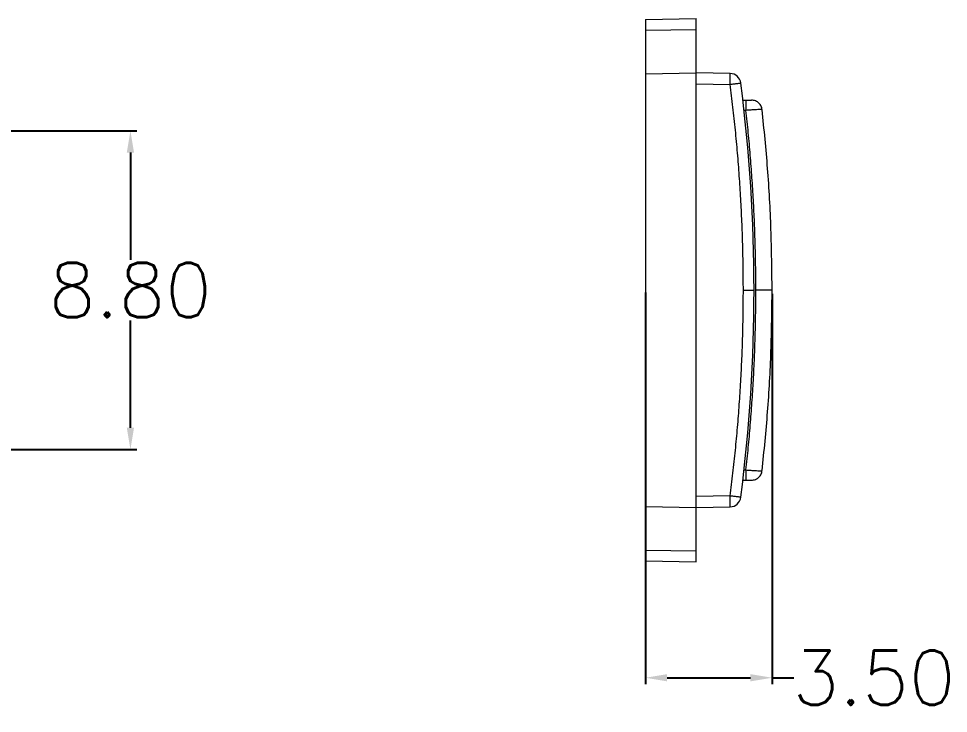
# Model space of a CAD drawing. Header units: inches. Extents: x 1474 to 3696, y 573 to 1061.
# Drawn here: x 3595.05 to 3620.74, y 653.34 to 672.53 of the extents above; entities that cross this region are included whole.
import ezdxf

# ---------------------------------------------------------------- set-up
doc = ezdxf.new("R2010")
doc.units = ezdxf.units.IN
doc.styles.get("Standard").update_dxf_attribs({"font": 'txt', "bigfont": 'gbcbig.shx'})
doc.dimstyles.new('2', dxfattribs={"dimtxt": 1.5, "dimasz": 0.6, "dimexe": 0.18, "dimexo": 0.0625, "dimgap": 0.09, "dimtad": 0, "dimtih": 1, "dimtoh": 1, "dimzin": 0, "dimdsep": 46, "dimtxsty": 'Standard', "dimcen": 0, "dimadec": 0, "dimazin": 2, "dimtfac": 1, "dimtofl": 0, "dimtmove": 0, "dimatfit": 3, "dimfxl": 0, "dimtolj": 1, "dimtzin": 0, "dimarcsym": 0})

# ---------------------------------------------------------------- blocks, each defined once
blk = doc.blocks.new('*D176')
at = {"color": 0, "lineweight": -2, "transparency": 16777216}
for p, q in [((3586.802, 669.426), (3598.32, 669.426)), ((3598.14, 668.826), (3598.14, 665.866)), ((3598.14, 661.226), (3598.14, 664.186)), ((3586.802, 660.626), (3598.32, 660.626))]:
    blk.add_line(p, q, dxfattribs=at)
at = {"color": 0, "transparency": 16777216}
for points in [[(3598.04, 668.826), (3598.24, 668.826), (3598.14, 669.426)], [(3598.04, 661.226), (3598.24, 661.226), (3598.14, 660.626)]]:
    blk.add_solid(points, dxfattribs=at)
at = {"layer": 'Defpoints', "color": 0, "transparency": 16777216}
for p in [(3586.739, 669.426), (3586.739, 660.626), (3598.14, 660.626)]:
    blk.add_point(p, dxfattribs=at)
at = {"color": 0, "transparency": 16777216, "insert": (3598.14, 665.026), "char_height": 1.5, "attachment_point": 5}
blk.add_mtext('\\A1;8.80', dxfattribs=at)
blk = doc.blocks.new('*D183')
at = {"color": 0, "lineweight": -2, "transparency": 16777216}
for p, q in [((3612.372, 664.963), (3612.372, 654.141)), ((3615.872, 664.924), (3615.872, 654.141)), ((3612.972, 654.321), (3615.272, 654.321)), ((3615.872, 654.321), (3616.472, 654.321))]:
    blk.add_line(p, q, dxfattribs=at)
at = {"color": 0, "transparency": 16777216}
for points in [[(3612.972, 654.421), (3612.972, 654.221), (3612.372, 654.321)], [(3615.272, 654.421), (3615.272, 654.221), (3615.872, 654.321)]]:
    blk.add_solid(points, dxfattribs=at)
at = {"layer": 'Defpoints', "color": 0, "transparency": 16777216}
for p in [(3612.372, 665.026), (3615.872, 664.987), (3615.872, 654.321)]:
    blk.add_point(p, dxfattribs=at)
at = {"color": 0, "transparency": 16777216, "insert": (3618.687, 654.321), "char_height": 1.5, "attachment_point": 5}
blk.add_mtext('\\A1;3.50', dxfattribs=at)

msp = doc.modelspace()

# ---------------------------------------------------------------- linework, layer by layer
at = {"color": 7, "linetype": 'Continuous', "lineweight": 15}
for p, q in [((3612.372, 672.501), (3613.772, 672.526)), ((3612.372, 672.501), (3612.372, 672.203)), ((3613.772, 672.228), (3613.772, 672.526)), ((3612.372, 672.203), (3613.772, 672.228)), ((3612.372, 672.203), (3612.372, 671.001)), ((3613.772, 671.026), (3613.772, 672.228)), ((3612.372, 671.001), (3613.772, 671.026)), ((3612.372, 671.001), (3612.372, 659.05)), ((3613.772, 659.026), (3613.772, 671.026)), ((3614.715, 671.009), (3613.772, 671.026)), ((3613.772, 670.726), (3614.715, 670.709)), ((3615.065, 670.276), (3615.15, 670.276)), ((3615.15, 669.992), (3615.097, 669.992)), ((3615.097, 660.059), (3615.15, 660.059)), ((3615.065, 659.775), (3615.15, 659.775)), ((3614.715, 659.342), (3613.772, 659.325)), ((3612.372, 659.05), (3613.772, 659.026)), ((3612.372, 659.05), (3612.372, 657.848)), ((3613.772, 659.026), (3614.715, 659.042)), ((3613.772, 657.823), (3613.772, 659.026)), ((3612.372, 657.848), (3613.772, 657.823)), ((3612.372, 657.848), (3612.372, 657.55)), ((3613.772, 657.526), (3613.772, 657.823)), ((3612.372, 657.55), (3613.772, 657.526))]:
    msp.add_line(p, q, dxfattribs=at)
for centre, radius, start, end in [((3613.971, 670.947), 0.746, 358.0351, 4.7905), ((3614.71, 670.709), 0.3, 7.3049, 89), ((3601.838, 670.947), 12.879, 358.9426, 359.8861), ((3601.838, 659.104), 12.879, 0.1139, 1.0574), ((3614.71, 659.342), 0.3, 271, 352.6951), ((3613.971, 659.104), 0.746, 355.2095, 1.9649)]:
    msp.add_arc(centre, radius, start, end, dxfattribs=at)
for points, knots in [([(3614.715, 670.709), (3614.734, 670.712), (3614.771, 670.717), (3614.824, 670.724), (3614.876, 670.73), (3614.929, 670.737), (3614.98, 670.743), (3615.005, 670.747), (3615.007, 670.747), (3615.007, 670.747)], [0, 0, 0, 0, 0.122284, 0.241377, 0.365382, 0.50059, 0.686932, 0.918584, 1, 1, 1, 1]), ([(3615.078, 665.026), (3615.077, 665.236), (3615.075, 665.657), (3615.061, 666.289), (3615.039, 666.921), (3615.008, 667.552), (3614.968, 668.184), (3614.918, 668.815), (3614.86, 669.447), (3614.793, 670.078), (3614.741, 670.499), (3614.715, 670.709)], [0, 0, 0, 0, 0.110851, 0.221715, 0.332614, 0.44357, 0.554606, 0.665745, 0.777008, 0.888419, 1, 1, 1, 1]), ([(3615.15, 670.276), (3615.15, 670.276), (3615.15, 670.246), (3615.15, 670.141), (3615.15, 670.068), (3615.15, 669.992)], [0, 0, 0, 0, 0.5, 0.5, 1, 1, 1, 1]), ([(3615.15, 670.276), (3615.164, 670.276), (3615.19, 670.276), (3615.227, 670.276), (3615.258, 670.276), (3615.281, 670.276), (3615.297, 670.276), (3615.299, 670.276), (3615.3, 670.276)], [0, 0, 0, 0, 0.174724, 0.336841, 0.498011, 0.670082, 0.831484, 1, 1, 1, 1]), ([(3615.15, 670.276), (3615.164, 670.276), (3615.19, 670.276), (3615.227, 670.276), (3615.258, 670.276), (3615.281, 670.276), (3615.297, 670.276), (3615.299, 670.276), (3615.3, 670.276)], [0, 0, 0, 0, 0.174724, 0.336841, 0.498011, 0.670082, 0.831484, 1, 1, 1, 1]), ([(3615.15, 670.276), (3615.164, 670.276), (3615.19, 670.276), (3615.227, 670.276), (3615.258, 670.276), (3615.281, 670.276), (3615.297, 670.276), (3615.299, 670.276), (3615.3, 670.276)], [0, 0, 0, 0, 0.174724, 0.336841, 0.498011, 0.670082, 0.831484, 1, 1, 1, 1]), ([(3615.15, 670.276), (3615.164, 670.276), (3615.19, 670.276), (3615.227, 670.276), (3615.258, 670.276), (3615.281, 670.276), (3615.297, 670.276), (3615.299, 670.276), (3615.3, 670.276)], [0, 0, 0, 0, 0.1747238, 0.3368414, 0.4980107, 0.6700824, 0.8314835, 1, 1, 1, 1]), ([(3615.593, 670.008), (3615.592, 670.029), (3615.589, 670.072), (3615.559, 670.13), (3615.521, 670.182), (3615.472, 670.224), (3615.4, 670.264), (3615.34, 670.271), (3615.3, 670.276)], [0, 0, 0, 0, 0.147551, 0.292039, 0.439958, 0.587958, 0.732681, 1, 1, 1, 1]), ([(3615.422, 665.026), (3615.421, 665.233), (3615.42, 665.648), (3615.407, 666.27), (3615.386, 666.892), (3615.356, 667.513), (3615.318, 668.134), (3615.271, 668.754), (3615.216, 669.373), (3615.172, 669.786), (3615.15, 669.992)], [0, 0, 0, 0, 0.125002, 0.249956, 0.374887, 0.499817, 0.624771, 0.74977, 0.874839, 1, 1, 1, 1]), ([(3615.872, 665.026), (3615.866, 665.587), (3615.854, 666.709), (3615.761, 668.372), (3615.652, 669.469), (3615.598, 670.008)], [0, 0, 0, 0, 0.337034, 0.674063, 1, 1, 1, 1]), ([(3614.715, 659.342), (3614.741, 659.552), (3614.793, 659.973), (3614.86, 660.604), (3614.918, 661.236), (3614.968, 661.867), (3615.008, 662.499), (3615.039, 663.13), (3615.061, 663.762), (3615.075, 664.394), (3615.077, 664.815), (3615.078, 665.026)], [0, 0, 0, 0, 0.1115806, 0.2229916, 0.3342553, 0.445394, 0.5564302, 0.6673863, 0.7782849, 0.8891486, 1, 1, 1, 1]), ([(3615.078, 665.026), (3615.148, 665.026), (3615.229, 665.026), (3615.344, 665.026), (3615.372, 665.026), (3615.372, 665.026)], [0, 0, 0, 0, 0.5, 0.5, 1, 1, 1, 1]), ([(3615.15, 660.059), (3615.172, 660.265), (3615.216, 660.678), (3615.271, 661.298), (3615.318, 661.918), (3615.356, 662.539), (3615.386, 663.16), (3615.407, 663.781), (3615.42, 664.403), (3615.421, 664.818), (3615.422, 665.026)], [0, 0, 0, 0, 0.12519, 0.250279, 0.37529, 0.500247, 0.625173, 0.750092, 0.875026, 1, 1, 1, 1]), ([(3615.598, 660.043), (3615.652, 660.582), (3615.761, 661.679), (3615.854, 663.342), (3615.866, 664.464), (3615.872, 665.026)], [0, 0, 0, 0, 0.325937, 0.662966, 1, 1, 1, 1]), ([(3615.15, 660.059), (3615.15, 659.983), (3615.15, 659.91), (3615.15, 659.805), (3615.15, 659.775), (3615.15, 659.775)], [0, 0, 0, 0, 0.5, 0.5, 1, 1, 1, 1]), ([(3615.3, 659.775), (3615.34, 659.78), (3615.4, 659.787), (3615.472, 659.827), (3615.521, 659.869), (3615.559, 659.921), (3615.589, 659.979), (3615.592, 660.022), (3615.593, 660.043)], [0, 0, 0, 0, 0.2672901, 0.4120002, 0.559991, 0.7079032, 0.8523887, 1, 1, 1, 1]), ([(3615.15, 659.775), (3615.164, 659.775), (3615.19, 659.775), (3615.227, 659.775), (3615.257, 659.775), (3615.281, 659.775), (3615.296, 659.775), (3615.302, 659.775), (3615.3, 659.775), (3615.3, 659.775)], [0, 0, 0, 0, 0.172478, 0.332513, 0.491611, 0.661471, 0.820798, 0.987149, 1, 1, 1, 1]), ([(3615.007, 659.304), (3615.007, 659.304), (3615.005, 659.304), (3614.976, 659.309), (3614.907, 659.317), (3614.818, 659.328), (3614.749, 659.337), (3614.715, 659.342)], [0, 0, 0, 0, 0.081602, 0.340594, 0.5463449, 0.7793242, 1, 1, 1, 1])]:
    msp.add_open_spline(points, degree=3, knots=knots, dxfattribs=at)
for points in [[(3615.372, 665.026), (3615.372, 666.938), (3615.25, 668.851), (3615.007, 670.747)], [(3615.007, 659.304), (3615.25, 661.201), (3615.372, 663.113), (3615.372, 665.026)]]:
    msp.add_open_spline(points, degree=3, dxfattribs=at)
at = {"color": 8, "linetype": 'Continuous', "lineweight": 15}
for points, knots in [([(3615.596, 670.008), (3615.597, 670.008), (3615.6, 670.01), (3615.582, 670.012), (3615.543, 670.013), (3615.48, 670.011), (3615.394, 670.008), (3615.281, 670.001), (3615.195, 669.995), (3615.15, 669.992)], [0, 0, 0, 0, 0.036695, 0.182038, 0.335175, 0.471795, 0.632431, 0.811583, 1, 1, 1, 1]), ([(3615.872, 665.026), (3615.872, 665.026), (3615.863, 665.026), (3615.82, 665.026), (3615.786, 665.026), (3615.699, 665.026), (3615.646, 665.026), (3615.534, 665.026), (3615.476, 665.026), (3615.422, 665.026)], [0, 0, 0, 0, 0.25, 0.25, 0.5, 0.5, 0.75, 0.75, 1, 1, 1, 1]), ([(3615.15, 660.059), (3615.195, 660.056), (3615.281, 660.05), (3615.394, 660.043), (3615.48, 660.04), (3615.543, 660.038), (3615.582, 660.039), (3615.6, 660.041), (3615.597, 660.043), (3615.596, 660.043)], [0, 0, 0, 0, 0.18838, 0.367516, 0.528166, 0.664824, 0.817865, 0.963184, 1, 1, 1, 1])]:
    msp.add_open_spline(points, degree=3, knots=knots, dxfattribs=at)

# ---------------------------------------------------------------- dimensions: what is measured, and where the dimension line sits
dim = msp.add_linear_dim(base=(3598.14, 660.626), p1=(3586.739, 669.426), p2=(3586.739, 660.626), angle=90, dimstyle='2')
dim.commit()
dim.dimension.update_dxf_attribs({"geometry": '*D176', "text_midpoint": (3598.14, 665.026)})
dim = msp.add_linear_dim(base=(3615.872, 654.321), p1=(3612.372, 665.026), p2=(3615.872, 664.987), dimstyle='2')
dim.commit()
dim.dimension.update_dxf_attribs({"geometry": '*D183', "text_midpoint": (3618.687, 654.321)})

doc.saveas('drawing.dxf')
